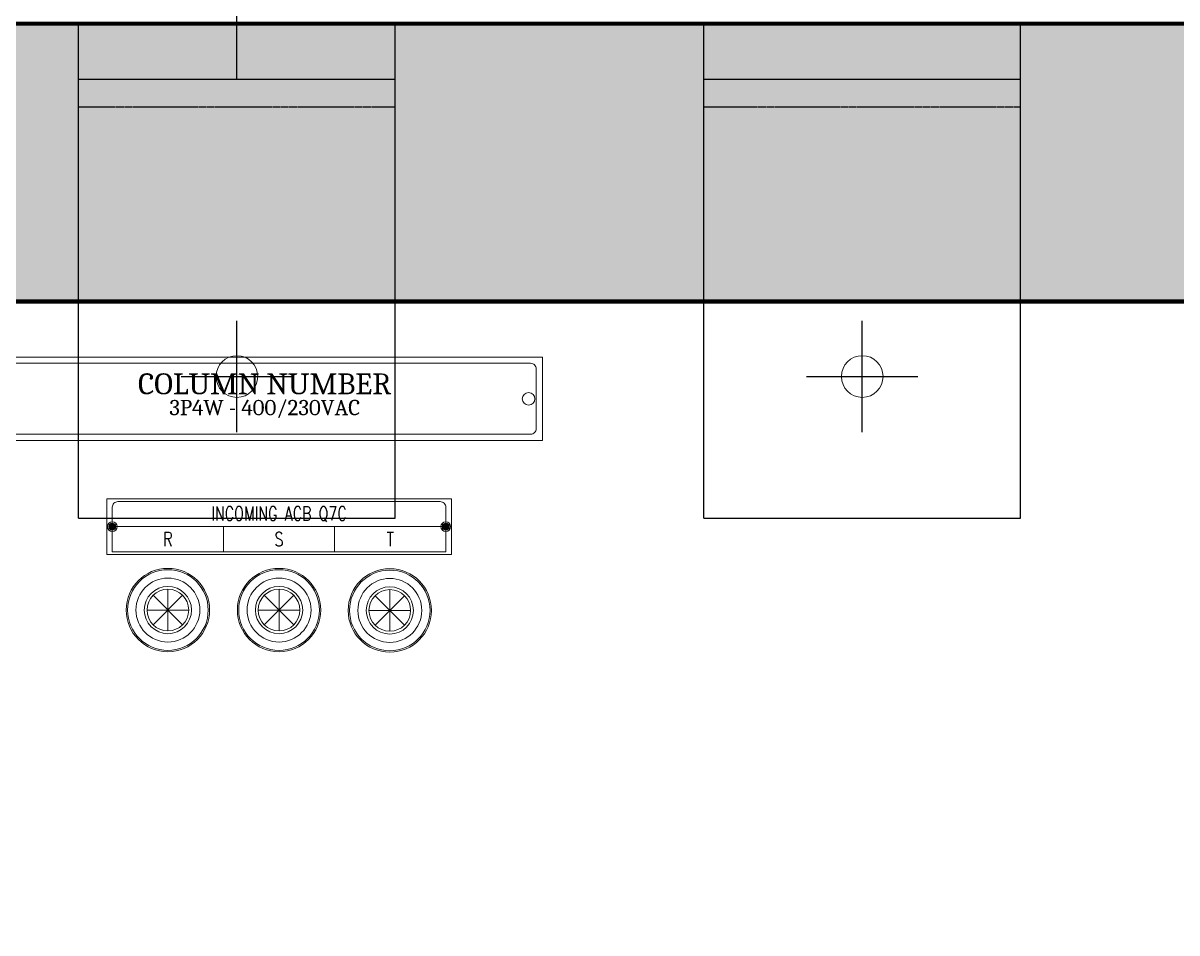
# Model space of a CAD drawing. Header units: millimetres. Extents: x -116965 to 323937, y 291661 to 566926.
# Drawn here: x -48468.8 to -48053.6, y 306709.9 to 307037.2 of the extents above; entities that cross this region are included whole.
import ezdxf

# ---------------------------------------------------------------- set-up
doc = ezdxf.new("R2010")
doc.units = ezdxf.units.MM
doc.linetypes.add('HIDDEN', pattern=[0.375, 0.25, -0.125])
doc.layers.get('0').update_dxf_attribs({"lineweight": 18})
for name, color, linetype in [('C00-00-00', 7, 'Continuous'), ('DETAIL', 7, 'Continuous'), ('dien', 2, 'Continuous'), ('DIM', 3, 'Continuous')]:
    doc.layers.add(name, color=color, linetype=linetype)
doc.layers.add('C34-3A-40', color=7, linetype='Continuous', true_color=0x343a40)
doc.layers.add('C62-64-69', color=7, linetype='Continuous', true_color=0x626469)
doc.layers.add('hw_Punch', color=3, linetype='Continuous', lineweight=9)
doc.styles.add('hw_Block', font='complex.shx', dxfattribs={"width": 0.75})
doc.styles.add('hwTech', font='Cambria.ttf')

# ---------------------------------------------------------------- blocks, each defined once
blk = doc.blocks.new('bw4000-3')
for centre in [(98203.55, 361613.91), (98428.55, 361613.91)]:
    blk.add_circle(centre, 7.5)
at = {"layer": 'DETAIL'}
for p, q in [((97838.55, 361740.91), (98568.55, 361740.91)), ((98146.55, 361562.91), (98146.55, 361740.91)), ((98260.55, 361562.91), (98260.55, 361740.91)), ((98371.55, 361562.91), (98371.55, 361740.91)), ((98485.55, 361562.91), (98485.55, 361740.91)), ((98146.55, 361720.91), (98260.55, 361720.91)), ((98371.55, 361720.91), (98485.55, 361720.91)), ((98146.55, 361562.91), (98260.55, 361562.91)), ((98371.55, 361562.91), (98485.55, 361562.91))]:
    blk.add_line(p, q, dxfattribs=at)
at = {"layer": 'DETAIL', "color": 7, "linetype": 'HIDDEN'}
for p, q in [((98146.55, 361710.91), (98260.55, 361710.91)), ((98371.55, 361710.91), (98485.55, 361710.91))]:
    blk.add_line(p, q, dxfattribs=at)
at = {"layer": 'DIM'}
for p, q in [((98203.55, 361720.91), (98203.55, 362014.91)), ((98203.55, 361593.91), (98203.55, 361633.91)), ((98428.55, 361593.91), (98428.55, 361633.91)), ((98183.55, 361613.91), (98223.55, 361613.91)), ((98408.55, 361613.91), (98448.55, 361613.91))]:
    blk.add_line(p, q, dxfattribs=at)
blk = doc.blocks.new('QƯEQWQWEQWE')
at = {"color": 0, "lineweight": 13, "ltscale": 100}
blk.add_lwpolyline([(60414.52, 346788.3), (60214.52, 346788.3), (60214.52, 346818.3), (60414.52, 346818.3)], close=True, dxfattribs=at)
blk.add_lwpolyline([(60410.27, 346790.55), (60218.77, 346790.55, -0.414214), (60216.77, 346792.55), (60216.77, 346814.06, -0.414214), (60218.77, 346816.06), (60410.27, 346816.06, -0.414214), (60412.27, 346814.06), (60412.27, 346792.55, -0.414214)], format="xyb", close=True, dxfattribs=at)
at = {"color": 7}
for centre in [(60219.52, 346803.3), (60409.52, 346803.3)]:
    blk.add_circle(centre, 2.25, dxfattribs=at)
at = {"lineweight": -3, "ltscale": 5, "insert": (60314.57, 346808.64), "char_height": 7.5, "attachment_point": 5, "style": 'hwTech'}
blk.add_mtext_dynamic_manual_height_columns('COLUMN NUMBER', width=145.0456, gutter_width=12, heights=[0], dxfattribs=at)
at = {"layer": 'dien', "color": 6, "linetype": 'Continuous', "lineweight": 30, "insert": (60314.57, 346799.61), "char_height": 15, "width": 248.9403, "attachment_point": 5, "style": 'hwTech'}
blk.add_mtext('{\\H0.3667x;3P4W - 400/230VAC} ', dxfattribs=at)
blk = doc.blocks.new('*U1760')
at = {"color": 2}
for p, q in [((5.3, 5.3), (-5.3, -5.3)), ((-5.3, 5.3), (5.3, -5.3)), ((0, -7.5), (0, 7.5)), ((-7.5, 0), (7.5, 0))]:
    blk.add_line(p, q, dxfattribs=at)
for radius in [15, 14.5]:
    blk.add_circle((0, 0), radius)
for radius in [8.5, 7.5]:
    blk.add_circle((0, 0), radius, dxfattribs=at)
at = {"layer": 'hw_Punch'}
blk.add_circle((0, 0), 11.5, dxfattribs=at)
blk = doc.blocks.new('*U1761')
at = {"color": 5}
for p, q in [((5.3, 5.3), (-5.3, -5.3)), ((-5.3, 5.3), (5.3, -5.3)), ((0, -7.5), (0, 7.5)), ((-7.5, 0), (7.5, 0))]:
    blk.add_line(p, q, dxfattribs=at)
for radius in [15, 14.5]:
    blk.add_circle((0, 0), radius)
for radius in [8.5, 7.5]:
    blk.add_circle((0, 0), radius, dxfattribs=at)
at = {"layer": 'hw_Punch'}
blk.add_circle((0, 0), 11.5, dxfattribs=at)
blk = doc.blocks.new('*U1759')
at = {"color": 1}
for p, q in [((5.3, 5.3), (-5.3, -5.3)), ((-5.3, 5.3), (5.3, -5.3)), ((0, -7.5), (0, 7.5)), ((-7.5, 0), (7.5, 0))]:
    blk.add_line(p, q, dxfattribs=at)
for radius in [15, 14.5]:
    blk.add_circle((0, 0), radius)
for radius in [8.5, 7.5]:
    blk.add_circle((0, 0), radius, dxfattribs=at)
at = {"layer": 'hw_Punch'}
blk.add_circle((0, 0), 11.5, dxfattribs=at)

msp = doc.modelspace()

# ---------------------------------------------------------------- hatches: boundary and pattern name
h = msp.add_hatch(color=0)
h.dxf.hatch_style = 1
h.paths.add_polyline_path([(-48436.696185, 306857.314586, 0.4142135624), (-48437.959274, 306856.051497, 0.4142135624), (-48436.696185, 306854.788408)])
h.paths.add_polyline_path([(-48436.696185, 306857.314586), (-48436.696185, 306856.051497), (-48435.433096, 306856.051497, 0.4142135624)])
h.paths.add_polyline_path([(-48435.433096, 306856.051497), (-48436.696185, 306856.051497), (-48436.696185, 306854.788408, 0.4142135624)])
h = msp.add_hatch(color=0)
h.dxf.hatch_style = 1
h.paths.add_polyline_path([(-48316.696185, 306857.314586, 0.4142135624), (-48317.959274, 306856.051497, 0.4142135624), (-48316.696185, 306854.788408)])
h.paths.add_polyline_path([(-48316.696185, 306857.314586), (-48316.696185, 306856.051497), (-48315.433096, 306856.051497, 0.4142135624)])
h.paths.add_polyline_path([(-48315.433096, 306856.051497), (-48316.696185, 306856.051497), (-48316.696185, 306854.788408, 0.4142135624)])
at = {"layer": 'C34-3A-40'}
h = msp.add_hatch(color=256, dxfattribs=at)
h.dxf.hatch_style = 2
h.paths.add_polyline_path([(-48731.862637, 307037.046927), (-48031.960346, 307037.046927), (-48031.960346, 306937.060883), (-48731.862637, 306937.060883)])
at = {"layer": 'C62-64-69'}
h = msp.add_hatch(color=256, dxfattribs=at)
h.dxf.hatch_style = 2
h.paths.add_polyline_path([(-48187.938571, 307028.048183), (-48155.943037, 307028.048183), (-48155.943037, 307021.049158), (-48187.938571, 307021.049158)])
h = msp.add_hatch(color=256, dxfattribs=at)
h.dxf.hatch_style = 2
h.paths.add_polyline_path([(-48187.938571, 307028.048183), (-48155.943037, 307028.048183), (-48155.943037, 307021.049158), (-48187.938571, 307021.049158)])
h = msp.add_hatch(color=256, dxfattribs=at)
h.dxf.hatch_style = 2
h.paths.add_polyline_path([(-48155.943037, 307028.048183), (-48123.947502, 307028.048183), (-48123.947502, 307021.049158), (-48155.943037, 307021.049158)])
h = msp.add_hatch(color=256, dxfattribs=at)
h.dxf.hatch_style = 2
h.paths.add_polyline_path([(-48123.947502, 307028.048183), (-48091.951971, 307028.048183), (-48091.951971, 307021.049158), (-48123.947502, 307021.049158)])
h = msp.add_hatch(color=256, dxfattribs=at)
h.dxf.hatch_style = 2
h.paths.add_polyline_path([(-48123.947502, 307028.048183), (-48091.951971, 307028.048183), (-48091.951971, 307021.049158), (-48123.947502, 307021.049158)])
h = msp.add_hatch(color=256, dxfattribs=at)
h.dxf.hatch_style = 2
h.paths.add_polyline_path([(-48091.951971, 307028.048183), (-48059.956437, 307028.048183), (-48059.956437, 307021.049158), (-48091.951971, 307021.049158)])
h = msp.add_hatch(color=256, dxfattribs=at)
h.dxf.hatch_style = 2
h.paths.add_polyline_path([(-48091.951971, 307028.048183), (-48059.956437, 307028.048183), (-48059.956437, 307021.049158), (-48091.951971, 307021.049158)])
h = msp.add_hatch(color=256, dxfattribs=at)
h.dxf.hatch_style = 2
h.paths.add_polyline_path([(-48059.956437, 307028.048183), (-48027.960902, 307028.048183), (-48027.960902, 307021.049158), (-48059.956437, 307021.049158)])
h = msp.add_hatch(color=256, dxfattribs=at)
h.dxf.hatch_style = 2
h.paths.add_polyline_path([(-48187.938571, 307021.049158), (-48155.943037, 307021.049158), (-48155.943037, 307019.049439), (-48187.938571, 307019.049439)])
h = msp.add_hatch(color=256, dxfattribs=at)
h.dxf.hatch_style = 2
h.paths.add_polyline_path([(-48187.938571, 307021.049158), (-48155.943037, 307021.049158), (-48155.943037, 307019.049439), (-48187.938571, 307019.049439)])
h = msp.add_hatch(color=256, dxfattribs=at)
h.dxf.hatch_style = 2
h.paths.add_polyline_path([(-48187.938571, 307019.049439), (-48155.943037, 307019.049439), (-48155.943037, 307012.050414), (-48187.938571, 307012.050414)])
h = msp.add_hatch(color=256, dxfattribs=at)
h.dxf.hatch_style = 2
h.paths.add_polyline_path([(-48187.938571, 307019.049439), (-48155.943037, 307019.049439), (-48155.943037, 307012.050414), (-48187.938571, 307012.050414)])
h = msp.add_hatch(color=256, dxfattribs=at)
h.dxf.hatch_style = 2
h.paths.add_polyline_path([(-48155.943037, 307021.049158), (-48123.947502, 307021.049158), (-48123.947502, 307019.049439), (-48155.943037, 307019.049439)])
h = msp.add_hatch(color=256, dxfattribs=at)
h.dxf.hatch_style = 2
h.paths.add_polyline_path([(-48155.943037, 307019.049439), (-48123.947502, 307019.049439), (-48123.947502, 307012.050414), (-48155.943037, 307012.050414)])
h = msp.add_hatch(color=256, dxfattribs=at)
h.dxf.hatch_style = 2
h.paths.add_polyline_path([(-48123.947502, 307021.049158), (-48091.951971, 307021.049158), (-48091.951971, 307019.049439), (-48123.947502, 307019.049439)])
h = msp.add_hatch(color=256, dxfattribs=at)
h.dxf.hatch_style = 2
h.paths.add_polyline_path([(-48123.947502, 307021.049158), (-48091.951971, 307021.049158), (-48091.951971, 307019.049439), (-48123.947502, 307019.049439)])
h = msp.add_hatch(color=256, dxfattribs=at)
h.dxf.hatch_style = 2
h.paths.add_polyline_path([(-48123.947502, 307019.049439), (-48091.951971, 307019.049439), (-48091.951971, 307012.050414), (-48123.947502, 307012.050414)])
h = msp.add_hatch(color=256, dxfattribs=at)
h.dxf.hatch_style = 2
h.paths.add_polyline_path([(-48123.947502, 307019.049439), (-48091.951971, 307019.049439), (-48091.951971, 307012.050414), (-48123.947502, 307012.050414)])
h = msp.add_hatch(color=256, dxfattribs=at)
h.dxf.hatch_style = 2
h.paths.add_polyline_path([(-48091.951971, 307021.049158), (-48059.956437, 307021.049158), (-48059.956437, 307019.049439), (-48091.951971, 307019.049439)])
h = msp.add_hatch(color=256, dxfattribs=at)
h.dxf.hatch_style = 2
h.paths.add_polyline_path([(-48091.951971, 307021.049158), (-48059.956437, 307021.049158), (-48059.956437, 307019.049439), (-48091.951971, 307019.049439)])
h = msp.add_hatch(color=256, dxfattribs=at)
h.dxf.hatch_style = 2
h.paths.add_polyline_path([(-48091.951971, 307019.049439), (-48059.956437, 307019.049439), (-48059.956437, 307012.050414), (-48091.951971, 307012.050414)])
h = msp.add_hatch(color=256, dxfattribs=at)
h.dxf.hatch_style = 2
h.paths.add_polyline_path([(-48091.951971, 307019.049439), (-48059.956437, 307019.049439), (-48059.956437, 307012.050414), (-48091.951971, 307012.050414)])
h = msp.add_hatch(color=256, dxfattribs=at)
h.dxf.hatch_style = 2
h.paths.add_polyline_path([(-48059.956437, 307021.049158), (-48027.960902, 307021.049158), (-48027.960902, 307019.049439), (-48059.956437, 307019.049439)])
h = msp.add_hatch(color=256, dxfattribs=at)
h.dxf.hatch_style = 2
h.paths.add_polyline_path([(-48059.956437, 307019.049439), (-48027.960902, 307019.049439), (-48027.960902, 307012.050414), (-48059.956437, 307012.050414)])
h = msp.add_hatch(color=256, dxfattribs=at)
h.dxf.hatch_style = 2
h.paths.add_polyline_path([(-48475.898371, 307012.050414), (-48443.902837, 307012.050414), (-48443.902837, 307010.050695), (-48475.898371, 307010.050695)])
h = msp.add_hatch(color=256, dxfattribs=at)
h.dxf.hatch_style = 2
h.paths.add_polyline_path([(-48475.898371, 307010.050695), (-48443.902837, 307010.050695), (-48443.902837, 307003.05167), (-48475.898371, 307003.05167)])
h = msp.add_hatch(color=256, dxfattribs=at)
h.dxf.hatch_style = 2
h.paths.add_polyline_path([(-48443.902837, 307012.050414), (-48411.907302, 307012.050414), (-48411.907302, 307010.050695), (-48443.902837, 307010.050695)])
h = msp.add_hatch(color=256, dxfattribs=at)
h.dxf.hatch_style = 2
h.paths.add_polyline_path([(-48443.902837, 307012.050414), (-48411.907302, 307012.050414), (-48411.907302, 307010.050695), (-48443.902837, 307010.050695)])
h = msp.add_hatch(color=256, dxfattribs=at)
h.dxf.hatch_style = 2
h.paths.add_polyline_path([(-48443.902837, 307010.050695), (-48411.907302, 307010.050695), (-48411.907302, 307003.05167), (-48443.902837, 307003.05167)])
h = msp.add_hatch(color=256, dxfattribs=at)
h.dxf.hatch_style = 2
h.paths.add_polyline_path([(-48443.902837, 307010.050695), (-48411.907302, 307010.050695), (-48411.907302, 307003.05167), (-48443.902837, 307003.05167)])
h = msp.add_hatch(color=256, dxfattribs=at)
h.dxf.hatch_style = 2
h.paths.add_polyline_path([(-48411.907302, 307012.050414), (-48379.911771, 307012.050414), (-48379.911771, 307010.050695), (-48411.907302, 307010.050695)])
h = msp.add_hatch(color=256, dxfattribs=at)
h.dxf.hatch_style = 2
h.paths.add_polyline_path([(-48411.907302, 307012.050414), (-48379.911771, 307012.050414), (-48379.911771, 307010.050695), (-48411.907302, 307010.050695)])
h = msp.add_hatch(color=256, dxfattribs=at)
h.dxf.hatch_style = 2
h.paths.add_polyline_path([(-48411.907302, 307010.050695), (-48379.911771, 307010.050695), (-48379.911771, 307003.05167), (-48411.907302, 307003.05167)])
h = msp.add_hatch(color=256, dxfattribs=at)
h.dxf.hatch_style = 2
h.paths.add_polyline_path([(-48411.907302, 307010.050695), (-48379.911771, 307010.050695), (-48379.911771, 307003.05167), (-48411.907302, 307003.05167)])
h = msp.add_hatch(color=256, dxfattribs=at)
h.dxf.hatch_style = 2
h.paths.add_polyline_path([(-48379.911771, 307012.050414), (-48347.916237, 307012.050414), (-48347.916237, 307010.050695), (-48379.911771, 307010.050695)])
h = msp.add_hatch(color=256, dxfattribs=at)
h.dxf.hatch_style = 2
h.paths.add_polyline_path([(-48379.911771, 307012.050414), (-48347.916237, 307012.050414), (-48347.916237, 307010.050695), (-48379.911771, 307010.050695)])
h = msp.add_hatch(color=256, dxfattribs=at)
h.dxf.hatch_style = 2
h.paths.add_polyline_path([(-48379.911771, 307010.050695), (-48347.916237, 307010.050695), (-48347.916237, 307003.05167), (-48379.911771, 307003.05167)])
h = msp.add_hatch(color=256, dxfattribs=at)
h.dxf.hatch_style = 2
h.paths.add_polyline_path([(-48379.911771, 307010.050695), (-48347.916237, 307010.050695), (-48347.916237, 307003.05167), (-48379.911771, 307003.05167)])
h = msp.add_hatch(color=256, dxfattribs=at)
h.dxf.hatch_style = 2
h.paths.add_polyline_path([(-48347.916237, 307012.050414), (-48315.920702, 307012.050414), (-48315.920702, 307010.050695), (-48347.916237, 307010.050695)])
h = msp.add_hatch(color=256, dxfattribs=at)
h.dxf.hatch_style = 2
h.paths.add_polyline_path([(-48347.916237, 307012.050414), (-48315.920702, 307012.050414), (-48315.920702, 307010.050695), (-48347.916237, 307010.050695)])
h = msp.add_hatch(color=256, dxfattribs=at)
h.dxf.hatch_style = 2
h.paths.add_polyline_path([(-48347.916237, 307010.050695), (-48315.920702, 307010.050695), (-48315.920702, 307003.05167), (-48347.916237, 307003.05167)])
h = msp.add_hatch(color=256, dxfattribs=at)
h.dxf.hatch_style = 2
h.paths.add_polyline_path([(-48347.916237, 307010.050695), (-48315.920702, 307010.050695), (-48315.920702, 307003.05167), (-48347.916237, 307003.05167)])
h = msp.add_hatch(color=256, dxfattribs=at)
h.dxf.hatch_style = 2
h.paths.add_polyline_path([(-48315.920702, 307012.050414), (-48283.925171, 307012.050414), (-48283.925171, 307010.050695), (-48315.920702, 307010.050695)])
h = msp.add_hatch(color=256, dxfattribs=at)
h.dxf.hatch_style = 2
h.paths.add_polyline_path([(-48315.920702, 307010.050695), (-48283.925171, 307010.050695), (-48283.925171, 307003.05167), (-48315.920702, 307003.05167)])
h = msp.add_hatch(color=256, dxfattribs=at)
h.dxf.hatch_style = 2
h.paths.add_polyline_path([(-48283.925171, 307012.050414), (-48251.929637, 307012.050414), (-48251.929637, 307010.050695), (-48283.925171, 307010.050695)])
h = msp.add_hatch(color=256, dxfattribs=at)
h.dxf.hatch_style = 2
h.paths.add_polyline_path([(-48283.925171, 307012.050414), (-48251.929637, 307012.050414), (-48251.929637, 307010.050695), (-48283.925171, 307010.050695)])
h = msp.add_hatch(color=256, dxfattribs=at)
h.dxf.hatch_style = 2
h.paths.add_polyline_path([(-48283.925171, 307010.050695), (-48251.929637, 307010.050695), (-48251.929637, 307003.05167), (-48283.925171, 307003.05167)])
h = msp.add_hatch(color=256, dxfattribs=at)
h.dxf.hatch_style = 2
h.paths.add_polyline_path([(-48283.925171, 307010.050695), (-48251.929637, 307010.050695), (-48251.929637, 307003.05167), (-48283.925171, 307003.05167)])
h = msp.add_hatch(color=256, dxfattribs=at)
h.dxf.hatch_style = 2
h.paths.add_polyline_path([(-48251.929637, 307012.050414), (-48219.934102, 307012.050414), (-48219.934102, 307010.050695), (-48251.929637, 307010.050695)])
h = msp.add_hatch(color=256, dxfattribs=at)
h.dxf.hatch_style = 2
h.paths.add_polyline_path([(-48251.929637, 307012.050414), (-48219.934102, 307012.050414), (-48219.934102, 307010.050695), (-48251.929637, 307010.050695)])
h = msp.add_hatch(color=256, dxfattribs=at)
h.dxf.hatch_style = 2
h.paths.add_polyline_path([(-48251.929637, 307010.050695), (-48219.934102, 307010.050695), (-48219.934102, 307003.05167), (-48251.929637, 307003.05167)])
h = msp.add_hatch(color=256, dxfattribs=at)
h.dxf.hatch_style = 2
h.paths.add_polyline_path([(-48251.929637, 307010.050695), (-48219.934102, 307010.050695), (-48219.934102, 307003.05167), (-48251.929637, 307003.05167)])
h = msp.add_hatch(color=256, dxfattribs=at)
h.dxf.hatch_style = 2
h.paths.add_polyline_path([(-48219.934102, 307012.050414), (-48187.938571, 307012.050414), (-48187.938571, 307010.050695), (-48219.934102, 307010.050695)])
h = msp.add_hatch(color=256, dxfattribs=at)
h.dxf.hatch_style = 2
h.paths.add_polyline_path([(-48219.934102, 307012.050414), (-48187.938571, 307012.050414), (-48187.938571, 307010.050695), (-48219.934102, 307010.050695)])
h = msp.add_hatch(color=256, dxfattribs=at)
h.dxf.hatch_style = 2
h.paths.add_polyline_path([(-48219.934102, 307010.050695), (-48187.938571, 307010.050695), (-48187.938571, 307003.05167), (-48219.934102, 307003.05167)])
h = msp.add_hatch(color=256, dxfattribs=at)
h.dxf.hatch_style = 2
h.paths.add_polyline_path([(-48219.934102, 307010.050695), (-48187.938571, 307010.050695), (-48187.938571, 307003.05167), (-48219.934102, 307003.05167)])
h = msp.add_hatch(color=256, dxfattribs=at)
h.dxf.hatch_style = 2
h.paths.add_polyline_path([(-48187.938571, 307012.050414), (-48155.943037, 307012.050414), (-48155.943037, 307010.050695), (-48187.938571, 307010.050695)])
h = msp.add_hatch(color=256, dxfattribs=at)
h.dxf.hatch_style = 2
h.paths.add_polyline_path([(-48187.938571, 307012.050414), (-48155.943037, 307012.050414), (-48155.943037, 307010.050695), (-48187.938571, 307010.050695)])
h = msp.add_hatch(color=256, dxfattribs=at)
h.dxf.hatch_style = 2
h.paths.add_polyline_path([(-48187.938571, 307010.050695), (-48155.943037, 307010.050695), (-48155.943037, 307003.05167), (-48187.938571, 307003.05167)])
h = msp.add_hatch(color=256, dxfattribs=at)
h.dxf.hatch_style = 2
h.paths.add_polyline_path([(-48187.938571, 307010.050695), (-48155.943037, 307010.050695), (-48155.943037, 307003.05167), (-48187.938571, 307003.05167)])
h = msp.add_hatch(color=256, dxfattribs=at)
h.dxf.hatch_style = 2
h.paths.add_polyline_path([(-48155.943037, 307012.050414), (-48123.947502, 307012.050414), (-48123.947502, 307010.050695), (-48155.943037, 307010.050695)])
h = msp.add_hatch(color=256, dxfattribs=at)
h.dxf.hatch_style = 2
h.paths.add_polyline_path([(-48155.943037, 307010.050695), (-48123.947502, 307010.050695), (-48123.947502, 307003.05167), (-48155.943037, 307003.05167)])
h = msp.add_hatch(color=256, dxfattribs=at)
h.dxf.hatch_style = 2
h.paths.add_polyline_path([(-48123.947502, 307012.050414), (-48091.951971, 307012.050414), (-48091.951971, 307010.050695), (-48123.947502, 307010.050695)])
h = msp.add_hatch(color=256, dxfattribs=at)
h.dxf.hatch_style = 2
h.paths.add_polyline_path([(-48123.947502, 307012.050414), (-48091.951971, 307012.050414), (-48091.951971, 307010.050695), (-48123.947502, 307010.050695)])
h = msp.add_hatch(color=256, dxfattribs=at)
h.dxf.hatch_style = 2
h.paths.add_polyline_path([(-48123.947502, 307010.050695), (-48091.951971, 307010.050695), (-48091.951971, 307003.05167), (-48123.947502, 307003.05167)])
h = msp.add_hatch(color=256, dxfattribs=at)
h.dxf.hatch_style = 2
h.paths.add_polyline_path([(-48123.947502, 307010.050695), (-48091.951971, 307010.050695), (-48091.951971, 307003.05167), (-48123.947502, 307003.05167)])
h = msp.add_hatch(color=256, dxfattribs=at)
h.dxf.hatch_style = 2
h.paths.add_polyline_path([(-48091.951971, 307012.050414), (-48059.956437, 307012.050414), (-48059.956437, 307010.050695), (-48091.951971, 307010.050695)])
h = msp.add_hatch(color=256, dxfattribs=at)
h.dxf.hatch_style = 2
h.paths.add_polyline_path([(-48091.951971, 307012.050414), (-48059.956437, 307012.050414), (-48059.956437, 307010.050695), (-48091.951971, 307010.050695)])
h = msp.add_hatch(color=256, dxfattribs=at)
h.dxf.hatch_style = 2
h.paths.add_polyline_path([(-48091.951971, 307010.050695), (-48059.956437, 307010.050695), (-48059.956437, 307003.05167), (-48091.951971, 307003.05167)])
h = msp.add_hatch(color=256, dxfattribs=at)
h.dxf.hatch_style = 2
h.paths.add_polyline_path([(-48091.951971, 307010.050695), (-48059.956437, 307010.050695), (-48059.956437, 307003.05167), (-48091.951971, 307003.05167)])
h = msp.add_hatch(color=256, dxfattribs=at)
h.dxf.hatch_style = 2
h.paths.add_polyline_path([(-48059.956437, 307012.050414), (-48027.960902, 307012.050414), (-48027.960902, 307010.050695), (-48059.956437, 307010.050695)])
h = msp.add_hatch(color=256, dxfattribs=at)
h.dxf.hatch_style = 2
h.paths.add_polyline_path([(-48059.956437, 307010.050695), (-48027.960902, 307010.050695), (-48027.960902, 307003.05167), (-48059.956437, 307003.05167)])
h = msp.add_hatch(color=256, dxfattribs=at)
h.dxf.hatch_style = 2
h.paths.add_polyline_path([(-48475.898371, 307003.05167), (-48443.902837, 307003.05167), (-48443.902837, 307001.051952), (-48475.898371, 307001.051952)])
h = msp.add_hatch(color=256, dxfattribs=at)
h.dxf.hatch_style = 2
h.paths.add_polyline_path([(-48475.898371, 307001.051952), (-48443.902837, 307001.051952), (-48443.902837, 306994.052926), (-48475.898371, 306994.052926)])
h = msp.add_hatch(color=256, dxfattribs=at)
h.dxf.hatch_style = 2
h.paths.add_polyline_path([(-48443.902837, 307003.05167), (-48411.907302, 307003.05167), (-48411.907302, 307001.051952), (-48443.902837, 307001.051952)])
h = msp.add_hatch(color=256, dxfattribs=at)
h.dxf.hatch_style = 2
h.paths.add_polyline_path([(-48443.902837, 307003.05167), (-48411.907302, 307003.05167), (-48411.907302, 307001.051952), (-48443.902837, 307001.051952)])
h = msp.add_hatch(color=256, dxfattribs=at)
h.dxf.hatch_style = 2
h.paths.add_polyline_path([(-48443.902837, 307001.051952), (-48411.907302, 307001.051952), (-48411.907302, 306994.052926), (-48443.902837, 306994.052926)])
h = msp.add_hatch(color=256, dxfattribs=at)
h.dxf.hatch_style = 2
h.paths.add_polyline_path([(-48443.902837, 307001.051952), (-48411.907302, 307001.051952), (-48411.907302, 306994.052926), (-48443.902837, 306994.052926)])
h = msp.add_hatch(color=256, dxfattribs=at)
h.dxf.hatch_style = 2
h.paths.add_polyline_path([(-48411.907302, 307003.05167), (-48379.911771, 307003.05167), (-48379.911771, 307001.051952), (-48411.907302, 307001.051952)])
h = msp.add_hatch(color=256, dxfattribs=at)
h.dxf.hatch_style = 2
h.paths.add_polyline_path([(-48411.907302, 307003.05167), (-48379.911771, 307003.05167), (-48379.911771, 307001.051952), (-48411.907302, 307001.051952)])
h = msp.add_hatch(color=256, dxfattribs=at)
h.dxf.hatch_style = 2
h.paths.add_polyline_path([(-48411.907302, 307001.051952), (-48379.911771, 307001.051952), (-48379.911771, 306994.052926), (-48411.907302, 306994.052926)])
h = msp.add_hatch(color=256, dxfattribs=at)
h.dxf.hatch_style = 2
h.paths.add_polyline_path([(-48411.907302, 307001.051952), (-48379.911771, 307001.051952), (-48379.911771, 306994.052926), (-48411.907302, 306994.052926)])
h = msp.add_hatch(color=256, dxfattribs=at)
h.dxf.hatch_style = 2
h.paths.add_polyline_path([(-48379.911771, 307003.05167), (-48347.916237, 307003.05167), (-48347.916237, 307001.051952), (-48379.911771, 307001.051952)])
h = msp.add_hatch(color=256, dxfattribs=at)
h.dxf.hatch_style = 2
h.paths.add_polyline_path([(-48379.911771, 307003.05167), (-48347.916237, 307003.05167), (-48347.916237, 307001.051952), (-48379.911771, 307001.051952)])
h = msp.add_hatch(color=256, dxfattribs=at)
h.dxf.hatch_style = 2
h.paths.add_polyline_path([(-48379.911771, 307001.051952), (-48347.916237, 307001.051952), (-48347.916237, 306994.052926), (-48379.911771, 306994.052926)])
h = msp.add_hatch(color=256, dxfattribs=at)
h.dxf.hatch_style = 2
h.paths.add_polyline_path([(-48379.911771, 307001.051952), (-48347.916237, 307001.051952), (-48347.916237, 306994.052926), (-48379.911771, 306994.052926)])
h = msp.add_hatch(color=256, dxfattribs=at)
h.dxf.hatch_style = 2
h.paths.add_polyline_path([(-48347.916237, 307003.05167), (-48315.920702, 307003.05167), (-48315.920702, 307001.051952), (-48347.916237, 307001.051952)])
h = msp.add_hatch(color=256, dxfattribs=at)
h.dxf.hatch_style = 2
h.paths.add_polyline_path([(-48347.916237, 307003.05167), (-48315.920702, 307003.05167), (-48315.920702, 307001.051952), (-48347.916237, 307001.051952)])
h = msp.add_hatch(color=256, dxfattribs=at)
h.dxf.hatch_style = 2
h.paths.add_polyline_path([(-48347.916237, 307001.051952), (-48315.920702, 307001.051952), (-48315.920702, 306994.052926), (-48347.916237, 306994.052926)])
h = msp.add_hatch(color=256, dxfattribs=at)
h.dxf.hatch_style = 2
h.paths.add_polyline_path([(-48347.916237, 307001.051952), (-48315.920702, 307001.051952), (-48315.920702, 306994.052926), (-48347.916237, 306994.052926)])
h = msp.add_hatch(color=256, dxfattribs=at)
h.dxf.hatch_style = 2
h.paths.add_polyline_path([(-48315.920702, 307003.05167), (-48283.925171, 307003.05167), (-48283.925171, 307001.051952), (-48315.920702, 307001.051952)])
h = msp.add_hatch(color=256, dxfattribs=at)
h.dxf.hatch_style = 2
h.paths.add_polyline_path([(-48315.920702, 307001.051952), (-48283.925171, 307001.051952), (-48283.925171, 306994.052926), (-48315.920702, 306994.052926)])
h = msp.add_hatch(color=256, dxfattribs=at)
h.dxf.hatch_style = 2
h.paths.add_polyline_path([(-48283.925171, 307003.05167), (-48251.929637, 307003.05167), (-48251.929637, 307001.051952), (-48283.925171, 307001.051952)])
h = msp.add_hatch(color=256, dxfattribs=at)
h.dxf.hatch_style = 2
h.paths.add_polyline_path([(-48283.925171, 307003.05167), (-48251.929637, 307003.05167), (-48251.929637, 307001.051952), (-48283.925171, 307001.051952)])
h = msp.add_hatch(color=256, dxfattribs=at)
h.dxf.hatch_style = 2
h.paths.add_polyline_path([(-48283.925171, 307001.051952), (-48251.929637, 307001.051952), (-48251.929637, 306994.052926), (-48283.925171, 306994.052926)])
h = msp.add_hatch(color=256, dxfattribs=at)
h.dxf.hatch_style = 2
h.paths.add_polyline_path([(-48283.925171, 307001.051952), (-48251.929637, 307001.051952), (-48251.929637, 306994.052926), (-48283.925171, 306994.052926)])
h = msp.add_hatch(color=256, dxfattribs=at)
h.dxf.hatch_style = 2
h.paths.add_polyline_path([(-48251.929637, 307003.05167), (-48219.934102, 307003.05167), (-48219.934102, 307001.051952), (-48251.929637, 307001.051952)])
h = msp.add_hatch(color=256, dxfattribs=at)
h.dxf.hatch_style = 2
h.paths.add_polyline_path([(-48251.929637, 307003.05167), (-48219.934102, 307003.05167), (-48219.934102, 307001.051952), (-48251.929637, 307001.051952)])
h = msp.add_hatch(color=256, dxfattribs=at)
h.dxf.hatch_style = 2
h.paths.add_polyline_path([(-48251.929637, 307001.051952), (-48219.934102, 307001.051952), (-48219.934102, 306994.052926), (-48251.929637, 306994.052926)])
h = msp.add_hatch(color=256, dxfattribs=at)
h.dxf.hatch_style = 2
h.paths.add_polyline_path([(-48251.929637, 307001.051952), (-48219.934102, 307001.051952), (-48219.934102, 306994.052926), (-48251.929637, 306994.052926)])
h = msp.add_hatch(color=256, dxfattribs=at)
h.dxf.hatch_style = 2
h.paths.add_polyline_path([(-48219.934102, 307003.05167), (-48187.938571, 307003.05167), (-48187.938571, 307001.051952), (-48219.934102, 307001.051952)])
h = msp.add_hatch(color=256, dxfattribs=at)
h.dxf.hatch_style = 2
h.paths.add_polyline_path([(-48219.934102, 307003.05167), (-48187.938571, 307003.05167), (-48187.938571, 307001.051952), (-48219.934102, 307001.051952)])
h = msp.add_hatch(color=256, dxfattribs=at)
h.dxf.hatch_style = 2
h.paths.add_polyline_path([(-48219.934102, 307001.051952), (-48187.938571, 307001.051952), (-48187.938571, 306994.052926), (-48219.934102, 306994.052926)])
h = msp.add_hatch(color=256, dxfattribs=at)
h.dxf.hatch_style = 2
h.paths.add_polyline_path([(-48219.934102, 307001.051952), (-48187.938571, 307001.051952), (-48187.938571, 306994.052926), (-48219.934102, 306994.052926)])
h = msp.add_hatch(color=256, dxfattribs=at)
h.dxf.hatch_style = 2
h.paths.add_polyline_path([(-48187.938571, 307003.05167), (-48155.943037, 307003.05167), (-48155.943037, 307001.051952), (-48187.938571, 307001.051952)])
h = msp.add_hatch(color=256, dxfattribs=at)
h.dxf.hatch_style = 2
h.paths.add_polyline_path([(-48187.938571, 307003.05167), (-48155.943037, 307003.05167), (-48155.943037, 307001.051952), (-48187.938571, 307001.051952)])
h = msp.add_hatch(color=256, dxfattribs=at)
h.dxf.hatch_style = 2
h.paths.add_polyline_path([(-48187.938571, 307001.051952), (-48155.943037, 307001.051952), (-48155.943037, 306994.052926), (-48187.938571, 306994.052926)])
h = msp.add_hatch(color=256, dxfattribs=at)
h.dxf.hatch_style = 2
h.paths.add_polyline_path([(-48187.938571, 307001.051952), (-48155.943037, 307001.051952), (-48155.943037, 306994.052926), (-48187.938571, 306994.052926)])
h = msp.add_hatch(color=256, dxfattribs=at)
h.dxf.hatch_style = 2
h.paths.add_polyline_path([(-48155.943037, 307003.05167), (-48123.947502, 307003.05167), (-48123.947502, 307001.051952), (-48155.943037, 307001.051952)])
h = msp.add_hatch(color=256, dxfattribs=at)
h.dxf.hatch_style = 2
h.paths.add_polyline_path([(-48155.943037, 307001.051952), (-48123.947502, 307001.051952), (-48123.947502, 306994.052926), (-48155.943037, 306994.052926)])
h = msp.add_hatch(color=256, dxfattribs=at)
h.dxf.hatch_style = 2
h.paths.add_polyline_path([(-48123.947502, 307003.05167), (-48091.951971, 307003.05167), (-48091.951971, 307001.051952), (-48123.947502, 307001.051952)])
h = msp.add_hatch(color=256, dxfattribs=at)
h.dxf.hatch_style = 2
h.paths.add_polyline_path([(-48123.947502, 307003.05167), (-48091.951971, 307003.05167), (-48091.951971, 307001.051952), (-48123.947502, 307001.051952)])
h = msp.add_hatch(color=256, dxfattribs=at)
h.dxf.hatch_style = 2
h.paths.add_polyline_path([(-48123.947502, 307001.051952), (-48091.951971, 307001.051952), (-48091.951971, 306994.052926), (-48123.947502, 306994.052926)])
h = msp.add_hatch(color=256, dxfattribs=at)
h.dxf.hatch_style = 2
h.paths.add_polyline_path([(-48123.947502, 307001.051952), (-48091.951971, 307001.051952), (-48091.951971, 306994.052926), (-48123.947502, 306994.052926)])
h = msp.add_hatch(color=256, dxfattribs=at)
h.dxf.hatch_style = 2
h.paths.add_polyline_path([(-48091.951971, 307003.05167), (-48059.956437, 307003.05167), (-48059.956437, 307001.051952), (-48091.951971, 307001.051952)])
h = msp.add_hatch(color=256, dxfattribs=at)
h.dxf.hatch_style = 2
h.paths.add_polyline_path([(-48091.951971, 307003.05167), (-48059.956437, 307003.05167), (-48059.956437, 307001.051952), (-48091.951971, 307001.051952)])
h = msp.add_hatch(color=256, dxfattribs=at)
h.dxf.hatch_style = 2
h.paths.add_polyline_path([(-48091.951971, 307001.051952), (-48059.956437, 307001.051952), (-48059.956437, 306994.052926), (-48091.951971, 306994.052926)])
h = msp.add_hatch(color=256, dxfattribs=at)
h.dxf.hatch_style = 2
h.paths.add_polyline_path([(-48091.951971, 307001.051952), (-48059.956437, 307001.051952), (-48059.956437, 306994.052926), (-48091.951971, 306994.052926)])
h = msp.add_hatch(color=256, dxfattribs=at)
h.dxf.hatch_style = 2
h.paths.add_polyline_path([(-48059.956437, 307003.05167), (-48027.960902, 307003.05167), (-48027.960902, 307001.051952), (-48059.956437, 307001.051952)])
h = msp.add_hatch(color=256, dxfattribs=at)
h.dxf.hatch_style = 2
h.paths.add_polyline_path([(-48059.956437, 307001.051952), (-48027.960902, 307001.051952), (-48027.960902, 306994.052926), (-48059.956437, 306994.052926)])
h = msp.add_hatch(color=256, dxfattribs=at)
h.dxf.hatch_style = 2
h.paths.add_polyline_path([(-48475.898371, 306994.052926), (-48443.902837, 306994.052926), (-48443.902837, 306992.053208), (-48475.898371, 306992.053208)])
h = msp.add_hatch(color=256, dxfattribs=at)
h.dxf.hatch_style = 2
h.paths.add_polyline_path([(-48443.902837, 306994.052926), (-48411.907302, 306994.052926), (-48411.907302, 306992.053208), (-48443.902837, 306992.053208)])
h = msp.add_hatch(color=256, dxfattribs=at)
h.dxf.hatch_style = 2
h.paths.add_polyline_path([(-48443.902837, 306994.052926), (-48411.907302, 306994.052926), (-48411.907302, 306992.053208), (-48443.902837, 306992.053208)])
h = msp.add_hatch(color=256, dxfattribs=at)
h.dxf.hatch_style = 2
h.paths.add_polyline_path([(-48411.907302, 306994.052926), (-48379.911771, 306994.052926), (-48379.911771, 306992.053208), (-48411.907302, 306992.053208)])
h = msp.add_hatch(color=256, dxfattribs=at)
h.dxf.hatch_style = 2
h.paths.add_polyline_path([(-48411.907302, 306994.052926), (-48379.911771, 306994.052926), (-48379.911771, 306992.053208), (-48411.907302, 306992.053208)])
h = msp.add_hatch(color=256, dxfattribs=at)
h.dxf.hatch_style = 2
h.paths.add_polyline_path([(-48379.911771, 306994.052926), (-48347.916237, 306994.052926), (-48347.916237, 306992.053208), (-48379.911771, 306992.053208)])
h = msp.add_hatch(color=256, dxfattribs=at)
h.dxf.hatch_style = 2
h.paths.add_polyline_path([(-48379.911771, 306994.052926), (-48347.916237, 306994.052926), (-48347.916237, 306992.053208), (-48379.911771, 306992.053208)])
h = msp.add_hatch(color=256, dxfattribs=at)
h.dxf.hatch_style = 2
h.paths.add_polyline_path([(-48347.916237, 306994.052926), (-48315.920702, 306994.052926), (-48315.920702, 306992.053208), (-48347.916237, 306992.053208)])
h = msp.add_hatch(color=256, dxfattribs=at)
h.dxf.hatch_style = 2
h.paths.add_polyline_path([(-48347.916237, 306994.052926), (-48315.920702, 306994.052926), (-48315.920702, 306992.053208), (-48347.916237, 306992.053208)])
h = msp.add_hatch(color=256, dxfattribs=at)
h.dxf.hatch_style = 2
h.paths.add_polyline_path([(-48315.920702, 306994.052926), (-48283.925171, 306994.052926), (-48283.925171, 306992.053208), (-48315.920702, 306992.053208)])
h = msp.add_hatch(color=256, dxfattribs=at)
h.dxf.hatch_style = 2
h.paths.add_polyline_path([(-48283.925171, 306994.052926), (-48251.929637, 306994.052926), (-48251.929637, 306992.053208), (-48283.925171, 306992.053208)])
h = msp.add_hatch(color=256, dxfattribs=at)
h.dxf.hatch_style = 2
h.paths.add_polyline_path([(-48283.925171, 306994.052926), (-48251.929637, 306994.052926), (-48251.929637, 306992.053208), (-48283.925171, 306992.053208)])
h = msp.add_hatch(color=256, dxfattribs=at)
h.dxf.hatch_style = 2
h.paths.add_polyline_path([(-48251.929637, 306994.052926), (-48219.934102, 306994.052926), (-48219.934102, 306992.053208), (-48251.929637, 306992.053208)])
h = msp.add_hatch(color=256, dxfattribs=at)
h.dxf.hatch_style = 2
h.paths.add_polyline_path([(-48251.929637, 306994.052926), (-48219.934102, 306994.052926), (-48219.934102, 306992.053208), (-48251.929637, 306992.053208)])
h = msp.add_hatch(color=256, dxfattribs=at)
h.dxf.hatch_style = 2
h.paths.add_polyline_path([(-48219.934102, 306994.052926), (-48187.938571, 306994.052926), (-48187.938571, 306992.053208), (-48219.934102, 306992.053208)])
h = msp.add_hatch(color=256, dxfattribs=at)
h.dxf.hatch_style = 2
h.paths.add_polyline_path([(-48219.934102, 306994.052926), (-48187.938571, 306994.052926), (-48187.938571, 306992.053208), (-48219.934102, 306992.053208)])
h = msp.add_hatch(color=256, dxfattribs=at)
h.dxf.hatch_style = 2
h.paths.add_polyline_path([(-48187.938571, 306994.052926), (-48155.943037, 306994.052926), (-48155.943037, 306992.053208), (-48187.938571, 306992.053208)])
h = msp.add_hatch(color=256, dxfattribs=at)
h.dxf.hatch_style = 2
h.paths.add_polyline_path([(-48187.938571, 306994.052926), (-48155.943037, 306994.052926), (-48155.943037, 306992.053208), (-48187.938571, 306992.053208)])
h = msp.add_hatch(color=256, dxfattribs=at)
h.dxf.hatch_style = 2
h.paths.add_polyline_path([(-48155.943037, 306994.052926), (-48123.947502, 306994.052926), (-48123.947502, 306992.053208), (-48155.943037, 306992.053208)])
h = msp.add_hatch(color=256, dxfattribs=at)
h.dxf.hatch_style = 2
h.paths.add_polyline_path([(-48123.947502, 306994.052926), (-48091.951971, 306994.052926), (-48091.951971, 306992.053208), (-48123.947502, 306992.053208)])
h = msp.add_hatch(color=256, dxfattribs=at)
h.dxf.hatch_style = 2
h.paths.add_polyline_path([(-48123.947502, 306994.052926), (-48091.951971, 306994.052926), (-48091.951971, 306992.053208), (-48123.947502, 306992.053208)])
h = msp.add_hatch(color=256, dxfattribs=at)
h.dxf.hatch_style = 2
h.paths.add_polyline_path([(-48091.951971, 306994.052926), (-48059.956437, 306994.052926), (-48059.956437, 306992.053208), (-48091.951971, 306992.053208)])
h = msp.add_hatch(color=256, dxfattribs=at)
h.dxf.hatch_style = 2
h.paths.add_polyline_path([(-48091.951971, 306994.052926), (-48059.956437, 306994.052926), (-48059.956437, 306992.053208), (-48091.951971, 306992.053208)])
h = msp.add_hatch(color=256, dxfattribs=at)
h.dxf.hatch_style = 2
h.paths.add_polyline_path([(-48059.956437, 306994.052926), (-48027.960902, 306994.052926), (-48027.960902, 306992.053208), (-48059.956437, 306992.053208)])
h = msp.add_hatch(color=256, dxfattribs=at)
h.dxf.hatch_style = 2
h.paths.add_polyline_path([(-48475.898371, 306992.053208), (-48443.902837, 306992.053208), (-48443.902837, 306985.054183), (-48475.898371, 306985.054183)])
h = msp.add_hatch(color=256, dxfattribs=at)
h.dxf.hatch_style = 2
h.paths.add_polyline_path([(-48443.902837, 306992.053208), (-48411.907302, 306992.053208), (-48411.907302, 306985.054183), (-48443.902837, 306985.054183)])
h = msp.add_hatch(color=256, dxfattribs=at)
h.dxf.hatch_style = 2
h.paths.add_polyline_path([(-48443.902837, 306992.053208), (-48411.907302, 306992.053208), (-48411.907302, 306985.054183), (-48443.902837, 306985.054183)])
h = msp.add_hatch(color=256, dxfattribs=at)
h.dxf.hatch_style = 2
h.paths.add_polyline_path([(-48411.907302, 306992.053208), (-48379.911771, 306992.053208), (-48379.911771, 306985.054183), (-48411.907302, 306985.054183)])
h = msp.add_hatch(color=256, dxfattribs=at)
h.dxf.hatch_style = 2
h.paths.add_polyline_path([(-48411.907302, 306992.053208), (-48379.911771, 306992.053208), (-48379.911771, 306985.054183), (-48411.907302, 306985.054183)])
h = msp.add_hatch(color=256, dxfattribs=at)
h.dxf.hatch_style = 2
h.paths.add_polyline_path([(-48379.911771, 306992.053208), (-48347.916237, 306992.053208), (-48347.916237, 306985.054183), (-48379.911771, 306985.054183)])
h = msp.add_hatch(color=256, dxfattribs=at)
h.dxf.hatch_style = 2
h.paths.add_polyline_path([(-48379.911771, 306992.053208), (-48347.916237, 306992.053208), (-48347.916237, 306985.054183), (-48379.911771, 306985.054183)])
h = msp.add_hatch(color=256, dxfattribs=at)
h.dxf.hatch_style = 2
h.paths.add_polyline_path([(-48347.916237, 306992.053208), (-48315.920702, 306992.053208), (-48315.920702, 306985.054183), (-48347.916237, 306985.054183)])
h = msp.add_hatch(color=256, dxfattribs=at)
h.dxf.hatch_style = 2
h.paths.add_polyline_path([(-48347.916237, 306992.053208), (-48315.920702, 306992.053208), (-48315.920702, 306985.054183), (-48347.916237, 306985.054183)])
h = msp.add_hatch(color=256, dxfattribs=at)
h.dxf.hatch_style = 2
h.paths.add_polyline_path([(-48315.920702, 306992.053208), (-48283.925171, 306992.053208), (-48283.925171, 306985.054183), (-48315.920702, 306985.054183)])
h = msp.add_hatch(color=256, dxfattribs=at)
h.dxf.hatch_style = 2
h.paths.add_polyline_path([(-48283.925171, 306992.053208), (-48251.929637, 306992.053208), (-48251.929637, 306985.054183), (-48283.925171, 306985.054183)])
h = msp.add_hatch(color=256, dxfattribs=at)
h.dxf.hatch_style = 2
h.paths.add_polyline_path([(-48283.925171, 306992.053208), (-48251.929637, 306992.053208), (-48251.929637, 306985.054183), (-48283.925171, 306985.054183)])
h = msp.add_hatch(color=256, dxfattribs=at)
h.dxf.hatch_style = 2
h.paths.add_polyline_path([(-48251.929637, 306992.053208), (-48219.934102, 306992.053208), (-48219.934102, 306985.054183), (-48251.929637, 306985.054183)])
h = msp.add_hatch(color=256, dxfattribs=at)
h.dxf.hatch_style = 2
h.paths.add_polyline_path([(-48251.929637, 306992.053208), (-48219.934102, 306992.053208), (-48219.934102, 306985.054183), (-48251.929637, 306985.054183)])
h = msp.add_hatch(color=256, dxfattribs=at)
h.dxf.hatch_style = 2
h.paths.add_polyline_path([(-48219.934102, 306992.053208), (-48187.938571, 306992.053208), (-48187.938571, 306985.054183), (-48219.934102, 306985.054183)])
h = msp.add_hatch(color=256, dxfattribs=at)
h.dxf.hatch_style = 2
h.paths.add_polyline_path([(-48219.934102, 306992.053208), (-48187.938571, 306992.053208), (-48187.938571, 306985.054183), (-48219.934102, 306985.054183)])
h = msp.add_hatch(color=256, dxfattribs=at)
h.dxf.hatch_style = 2
h.paths.add_polyline_path([(-48187.938571, 306992.053208), (-48155.943037, 306992.053208), (-48155.943037, 306985.054183), (-48187.938571, 306985.054183)])
h = msp.add_hatch(color=256, dxfattribs=at)
h.dxf.hatch_style = 2
h.paths.add_polyline_path([(-48187.938571, 306992.053208), (-48155.943037, 306992.053208), (-48155.943037, 306985.054183), (-48187.938571, 306985.054183)])
h = msp.add_hatch(color=256, dxfattribs=at)
h.dxf.hatch_style = 2
h.paths.add_polyline_path([(-48155.943037, 306992.053208), (-48123.947502, 306992.053208), (-48123.947502, 306985.054183), (-48155.943037, 306985.054183)])
h = msp.add_hatch(color=256, dxfattribs=at)
h.dxf.hatch_style = 2
h.paths.add_polyline_path([(-48123.947502, 306992.053208), (-48091.951971, 306992.053208), (-48091.951971, 306985.054183), (-48123.947502, 306985.054183)])
h = msp.add_hatch(color=256, dxfattribs=at)
h.dxf.hatch_style = 2
h.paths.add_polyline_path([(-48123.947502, 306992.053208), (-48091.951971, 306992.053208), (-48091.951971, 306985.054183), (-48123.947502, 306985.054183)])
h = msp.add_hatch(color=256, dxfattribs=at)
h.dxf.hatch_style = 2
h.paths.add_polyline_path([(-48091.951971, 306992.053208), (-48059.956437, 306992.053208), (-48059.956437, 306985.054183), (-48091.951971, 306985.054183)])
h = msp.add_hatch(color=256, dxfattribs=at)
h.dxf.hatch_style = 2
h.paths.add_polyline_path([(-48091.951971, 306992.053208), (-48059.956437, 306992.053208), (-48059.956437, 306985.054183), (-48091.951971, 306985.054183)])
h = msp.add_hatch(color=256, dxfattribs=at)
h.dxf.hatch_style = 2
h.paths.add_polyline_path([(-48059.956437, 306992.053208), (-48027.960902, 306992.053208), (-48027.960902, 306985.054183), (-48059.956437, 306985.054183)])
h = msp.add_hatch(color=256, dxfattribs=at)
h.dxf.hatch_style = 2
h.paths.add_polyline_path([(-48475.898371, 306985.054183), (-48443.902837, 306985.054183), (-48443.902837, 306983.054464), (-48475.898371, 306983.054464)])
h = msp.add_hatch(color=256, dxfattribs=at)
h.dxf.hatch_style = 2
h.paths.add_polyline_path([(-48443.902837, 306985.054183), (-48411.907302, 306985.054183), (-48411.907302, 306983.054464), (-48443.902837, 306983.054464)])
h = msp.add_hatch(color=256, dxfattribs=at)
h.dxf.hatch_style = 2
h.paths.add_polyline_path([(-48443.902837, 306985.054183), (-48411.907302, 306985.054183), (-48411.907302, 306983.054464), (-48443.902837, 306983.054464)])
h = msp.add_hatch(color=256, dxfattribs=at)
h.dxf.hatch_style = 2
h.paths.add_polyline_path([(-48411.907302, 306985.054183), (-48379.911771, 306985.054183), (-48379.911771, 306983.054464), (-48411.907302, 306983.054464)])
h = msp.add_hatch(color=256, dxfattribs=at)
h.dxf.hatch_style = 2
h.paths.add_polyline_path([(-48411.907302, 306985.054183), (-48379.911771, 306985.054183), (-48379.911771, 306983.054464), (-48411.907302, 306983.054464)])
h = msp.add_hatch(color=256, dxfattribs=at)
h.dxf.hatch_style = 2
h.paths.add_polyline_path([(-48379.911771, 306985.054183), (-48347.916237, 306985.054183), (-48347.916237, 306983.054464), (-48379.911771, 306983.054464)])
h = msp.add_hatch(color=256, dxfattribs=at)
h.dxf.hatch_style = 2
h.paths.add_polyline_path([(-48379.911771, 306985.054183), (-48347.916237, 306985.054183), (-48347.916237, 306983.054464), (-48379.911771, 306983.054464)])
h = msp.add_hatch(color=256, dxfattribs=at)
h.dxf.hatch_style = 2
h.paths.add_polyline_path([(-48347.916237, 306985.054183), (-48315.920702, 306985.054183), (-48315.920702, 306983.054464), (-48347.916237, 306983.054464)])
h = msp.add_hatch(color=256, dxfattribs=at)
h.dxf.hatch_style = 2
h.paths.add_polyline_path([(-48347.916237, 306985.054183), (-48315.920702, 306985.054183), (-48315.920702, 306983.054464), (-48347.916237, 306983.054464)])
h = msp.add_hatch(color=256, dxfattribs=at)
h.dxf.hatch_style = 2
h.paths.add_polyline_path([(-48315.920702, 306985.054183), (-48283.925171, 306985.054183), (-48283.925171, 306983.054464), (-48315.920702, 306983.054464)])
h = msp.add_hatch(color=256, dxfattribs=at)
h.dxf.hatch_style = 2
h.paths.add_polyline_path([(-48283.925171, 306985.054183), (-48251.929637, 306985.054183), (-48251.929637, 306983.054464), (-48283.925171, 306983.054464)])
h = msp.add_hatch(color=256, dxfattribs=at)
h.dxf.hatch_style = 2
h.paths.add_polyline_path([(-48283.925171, 306985.054183), (-48251.929637, 306985.054183), (-48251.929637, 306983.054464), (-48283.925171, 306983.054464)])
h = msp.add_hatch(color=256, dxfattribs=at)
h.dxf.hatch_style = 2
h.paths.add_polyline_path([(-48251.929637, 306985.054183), (-48219.934102, 306985.054183), (-48219.934102, 306983.054464), (-48251.929637, 306983.054464)])
h = msp.add_hatch(color=256, dxfattribs=at)
h.dxf.hatch_style = 2
h.paths.add_polyline_path([(-48251.929637, 306985.054183), (-48219.934102, 306985.054183), (-48219.934102, 306983.054464), (-48251.929637, 306983.054464)])
h = msp.add_hatch(color=256, dxfattribs=at)
h.dxf.hatch_style = 2
h.paths.add_polyline_path([(-48219.934102, 306985.054183), (-48187.938571, 306985.054183), (-48187.938571, 306983.054464), (-48219.934102, 306983.054464)])
h = msp.add_hatch(color=256, dxfattribs=at)
h.dxf.hatch_style = 2
h.paths.add_polyline_path([(-48219.934102, 306985.054183), (-48187.938571, 306985.054183), (-48187.938571, 306983.054464), (-48219.934102, 306983.054464)])
h = msp.add_hatch(color=256, dxfattribs=at)
h.dxf.hatch_style = 2
h.paths.add_polyline_path([(-48187.938571, 306985.054183), (-48155.943037, 306985.054183), (-48155.943037, 306983.054464), (-48187.938571, 306983.054464)])
h = msp.add_hatch(color=256, dxfattribs=at)
h.dxf.hatch_style = 2
h.paths.add_polyline_path([(-48187.938571, 306985.054183), (-48155.943037, 306985.054183), (-48155.943037, 306983.054464), (-48187.938571, 306983.054464)])
h = msp.add_hatch(color=256, dxfattribs=at)
h.dxf.hatch_style = 2
h.paths.add_polyline_path([(-48155.943037, 306985.054183), (-48123.947502, 306985.054183), (-48123.947502, 306983.054464), (-48155.943037, 306983.054464)])
h = msp.add_hatch(color=256, dxfattribs=at)
h.dxf.hatch_style = 2
h.paths.add_polyline_path([(-48123.947502, 306985.054183), (-48091.951971, 306985.054183), (-48091.951971, 306983.054464), (-48123.947502, 306983.054464)])
h = msp.add_hatch(color=256, dxfattribs=at)
h.dxf.hatch_style = 2
h.paths.add_polyline_path([(-48123.947502, 306985.054183), (-48091.951971, 306985.054183), (-48091.951971, 306983.054464), (-48123.947502, 306983.054464)])
h = msp.add_hatch(color=256, dxfattribs=at)
h.dxf.hatch_style = 2
h.paths.add_polyline_path([(-48091.951971, 306985.054183), (-48059.956437, 306985.054183), (-48059.956437, 306983.054464), (-48091.951971, 306983.054464)])
h = msp.add_hatch(color=256, dxfattribs=at)
h.dxf.hatch_style = 2
h.paths.add_polyline_path([(-48091.951971, 306985.054183), (-48059.956437, 306985.054183), (-48059.956437, 306983.054464), (-48091.951971, 306983.054464)])
h = msp.add_hatch(color=256, dxfattribs=at)
h.dxf.hatch_style = 2
h.paths.add_polyline_path([(-48059.956437, 306985.054183), (-48027.960902, 306985.054183), (-48027.960902, 306983.054464), (-48059.956437, 306983.054464)])

# ---------------------------------------------------------------- linework, layer by layer
for points in [[(-48438.696185, 306866.051497), (-48314.696185, 306866.051497), (-48314.696185, 306846.051497), (-48438.696185, 306846.051497)], [(-48436.696185, 306856.051497), (-48396.696185, 306856.051497), (-48396.696185, 306847.051497), (-48436.696185, 306847.051497)], [(-48396.696185, 306856.051497), (-48356.696185, 306856.051497), (-48356.696185, 306847.051497), (-48396.696185, 306847.051497)], [(-48356.696185, 306856.051497), (-48316.696185, 306856.051497), (-48316.696185, 306847.051497), (-48356.696185, 306847.051497)]]:
    msp.add_lwpolyline(points, close=True)
msp.add_lwpolyline([(-48434.696185, 306865.051497), (-48318.696185, 306865.051497, -0.4142135624), (-48316.696185, 306863.051497), (-48316.696185, 306847.051497), (-48436.696185, 306847.051497), (-48436.696185, 306863.051497, -0.4142135624)], format="xyb", close=True)
for centre, radius in [((-48436.696185, 306856.051497), 1.75), ((-48436.696185, 306856.051497), 1.263089), ((-48316.696185, 306856.051497), 1.75), ((-48316.696185, 306856.051497), 1.263089)]:
    msp.add_circle(centre, radius)
at = {"layer": 'C00-00-00', "lineweight": 211}
for points in [[(-48731.862637, 307037.046927), (-48031.960346, 307037.046927), (-48031.960346, 304837.354008), (-48731.862637, 304837.354008)], [(-48731.862637, 307037.046927), (-48031.960346, 307037.046927), (-48031.960346, 306937.060883), (-48731.862637, 306937.060883)]]:
    msp.add_lwpolyline(points, close=True, dxfattribs=at)
at = {"layer": 'C00-00-00', "lineweight": 100}
msp.add_lwpolyline([(-48731.862637, 306937.060883), (-48031.960346, 306937.060883), (-48031.960346, 306287.151614), (-48731.862637, 306287.151614)], close=True, dxfattribs=at)

# ---------------------------------------------------------------- block references
at = {"lineweight": -3}
for name, p in [('bw4000-3', (-146595.411479, -54703.843294)), ('QƯEQWQWEQWE', (-108696.430844, -39901.243461))]:
    msp.add_blockref(name, p, dxfattribs=at)
for name, p in [('*U1759', (-48416.696185, 306826.051497)), ('*U1760', (-48376.696185, 306826.051497)), ('*U1761', (-48336.838331, 306825.909351))]:
    msp.add_blockref(name, p)

# ---------------------------------------------------------------- texts
at = {"char_height": 5, "attachment_point": 5, "style": 'hw_Block'}
for s, insert in [('INCOMING ACB Q7C', (-48376.696185, 306860.551497)), ('R', (-48416.696185, 306851.551497)), ('S', (-48376.696185, 306851.551497)), ('T', (-48336.696185, 306851.551497))]:
    msp.add_mtext_dynamic_manual_height_columns(s, width=61.04856746, gutter_width=12.5, heights=[0], dxfattribs=dict(at, insert=insert))

doc.saveas('drawing.dxf')
